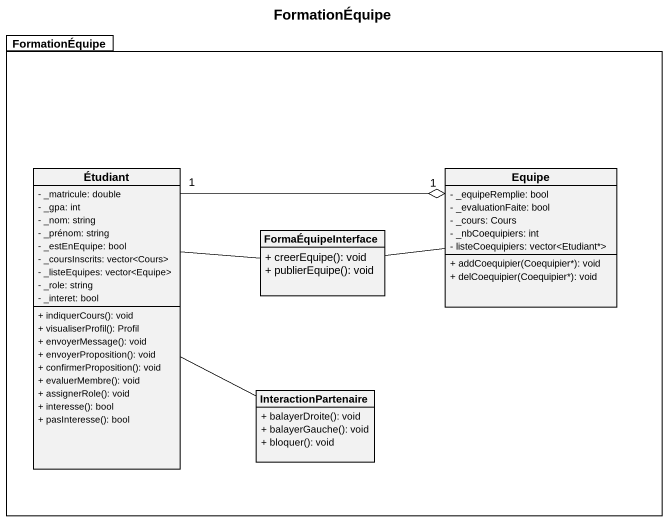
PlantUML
@startuml
title FormationÉquipe
hide circle
hide empty members
skinparam classAttributeIconSize 0
package FormationÉquipe {
  class Étudiant {
    - _matricule: double
    - _gpa: int
    - _nom: string
    - _prénom: string
    - _estEnEquipe: bool
    - _coursInscrits: vector<Cours>
    - _listeEquipes: vector<Equipe>
    - _role: string
    - _interet: bool
    + indiquerCours(): void
    + visualiserProfil(): Profil
    + envoyerMessage(): void
    + envoyerProposition(): void
    + confirmerProposition(): void
    + evaluerMembre(): void
    + assignerRole(): void
    + interesse(): bool
    + pasInteresse(): bool
  }
  class Equipe {
    - _equipeRemplie: bool
    - _evaluationFaite: bool
    - _cours: Cours
    - _nbCoequipiers: int
    - listeCoequipiers: vector<Etudiant*>
    + addCoequipier(Coequipier*): void
    + delCoequipier(Coequipier*): void
  }
  class FormaÉquipeInterface {
    + creerEquipe(): void
    + publierEquipe(): void
  }
  class InteractionPartenaire {
    + balayerDroite(): void
    + balayerGauche(): void
    + bloquer(): void
  }
}
Étudiant "1" -right-o "1" Equipe
Étudiant -right- FormaÉquipeInterface
Étudiant -right- InteractionPartenaire
Equipe -left- FormaÉquipeInterface
@enduml
